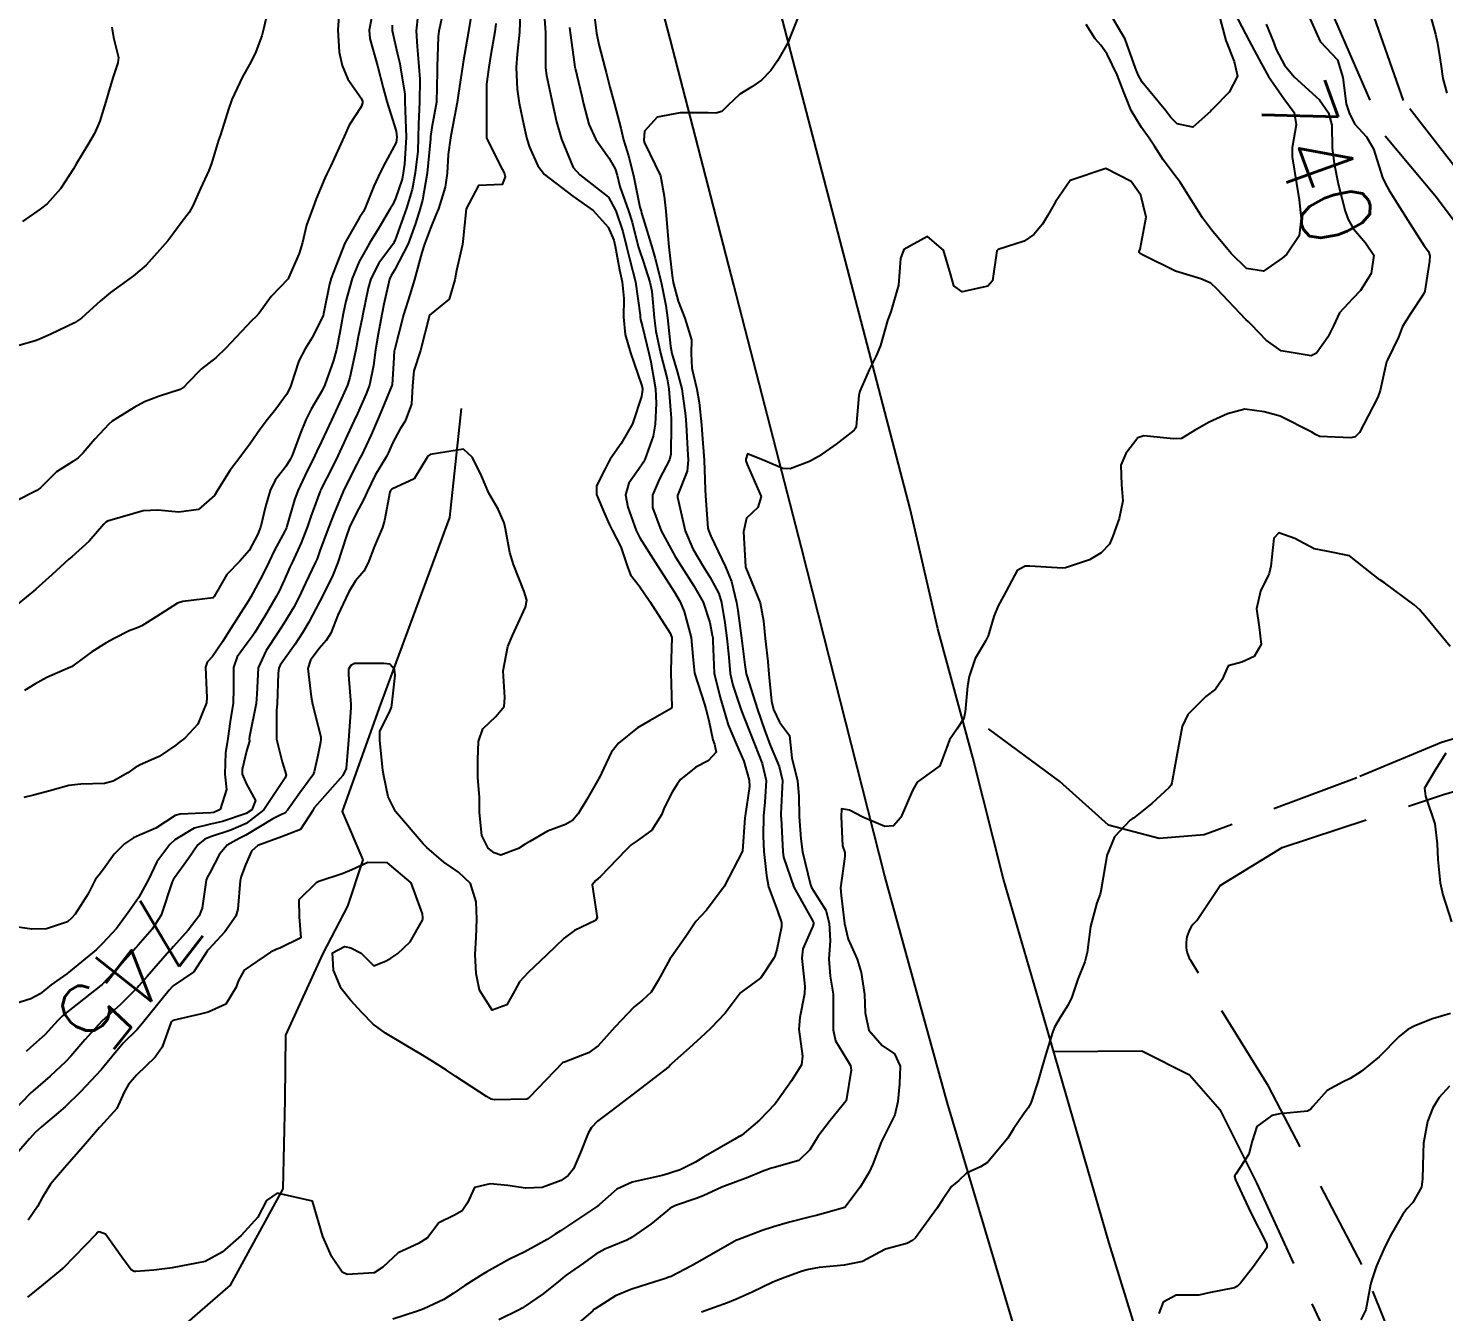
# Model space of a CAD drawing. Header units: metres. Extents: x 298520 to 308411, y 7433745 to 7450750.
# Drawn here: x 298954.6 to 299034.4, y 7449637.7 to 7449710 of the extents above; entities that cross this region are included whole.
import ezdxf
from ezdxf.enums import TextEntityAlignment as Align

# ---------------------------------------------------------------- set-up
doc = ezdxf.new("R2010")
doc.units = ezdxf.units.M
doc.header["$LTSCALE"] = 10
doc.linetypes.add('DASHED', pattern=[0.75, 0.5, -0.25])
for name, color, linetype in [('Cotas', 45, 'Continuous'), ('Curvas de Nivel 1m', 11, 'Continuous'), ('Curvas de Nivel 5m', 15, 'Continuous'), ('Hidrografia', 140, 'Continuous'), ('Vias Primárias', 230, 'Continuous'), ('Vias Secundárias', 230, 'DASHED')]:
    doc.layers.add(name, color=color, linetype=linetype)
doc.styles.add('Style-STANDARD', font='STANDARD.shx')

msp = doc.modelspace()

# ---------------------------------------------------------------- linework, layer by layer
at = {"layer": 'Curvas de Nivel 1m', "flags": 128}
for points, elevation in [([(298978.056, 7449711.212), (298977.752, 7449709.837), (298977.714, 7449709.532), (298977.659, 7449707.837), (298977.654, 7449707.573), (298977.612, 7449705.838), (298977.586, 7449705.622), (298977.351, 7449704.405), (298977.279, 7449703.906), (298977.277, 7449703.841), (298977.274, 7449703.773), (298977.101, 7449701.843), (298976.835, 7449700.312), (298976.703, 7449699.849), (298976.428, 7449698.997), (298976.014, 7449697.859), (298975.258, 7449696.377), (298975.062, 7449696.065), (298974.977, 7449695.873), (298974.657, 7449694.45), (298974.541, 7449693.877), (298974.328, 7449692.763), (298974.182, 7449691.88), (298974.065, 7449691.006), (298973.833, 7449689.883), (298973.658, 7449689.395), (298973.157, 7449688.29), (298972.973, 7449687.893), (298972.829, 7449687.574), (298972.057, 7449685.906), (298971.753, 7449685.281), (298971.104, 7449684.005), (298971.077, 7449683.947), (298971.063, 7449683.92), (298970.529, 7449682.486), (298970.343, 7449681.927), (298969.996, 7449681.008), (298969.498, 7449679.936), (298969.356, 7449679.639), (298969.048, 7449678.946), (298968.73, 7449678.25), (298968.565, 7449677.945), (298967.946, 7449676.88), (298967.386, 7449675.964), (298967.239, 7449675.737), (298967.005, 7449675.421), (298966.393, 7449674.575), (298966.179, 7449673.978), (298966.174, 7449672.775), (298966.156, 7449671.978), (298965.996, 7449670.937), (298965.852, 7449669.981), (298965.73, 7449669.183), (298965.699, 7449667.982), (298965.779, 7449667.106), (298965.429, 7449665.985), (298965.065, 7449665.815), (298964.891, 7449665.791), (298963.171, 7449665.726), (298962.889, 7449665.644), (298961.794, 7449664.938), (298960.878, 7449664.541), (298960.534, 7449664.385), (298960.04, 7449664.048), (298959.448, 7449663.47), (298958.851, 7449662.613), (298958.604, 7449662.305), (298958.407, 7449662.064), (298957.995, 7449661.234), (298957.252, 7449660.084), (298957.053, 7449659.853), (298956.816, 7449659.65), (298955.648, 7449659.264), (298954.81, 7449659.24), (298953.512, 7449659.424)], 748), ([(298974.079, 7449711.238), (298973.819, 7449709.886), (298973.86, 7449709.434), (298974.289, 7449707.881), (298974.608, 7449706.651), (298974.825, 7449705.875), (298975.348, 7449704.196), (298975.383, 7449703.869), (298975.34, 7449703.566), (298974.743, 7449702.462), (298974.45, 7449701.879), (298974.08, 7449701.114), (298973.592, 7449699.887), (298973.497, 7449699.682), (298973.287, 7449699.34), (298972.451, 7449697.902), (298971.942, 7449696.592), (298971.685, 7449695.914), (298971.582, 7449695.581), (298971.258, 7449693.919), (298971.222, 7449693.794), (298970.596, 7449692.54), (298970.219, 7449691.93), (298969.861, 7449691.265), (298969.422, 7449689.938), (298969.363, 7449689.756), (298969.174, 7449689.37), (298968.569, 7449688.538), (298968.091, 7449687.951), (298967.69, 7449687.412), (298967.14, 7449686.619), (298966.641, 7449685.967), (298965.987, 7449685.11), (298965.288, 7449683.987), (298965.1, 7449683.674), (298964.203, 7449682.888), (298963.09, 7449682.735), (298961.909, 7449682.846), (298961.091, 7449682.806), (298960.501, 7449682.634), (298959.085, 7449682.222), (298958.977, 7449682.168), (298958.875, 7449682.062), (298958.044, 7449681.1), (298957.064, 7449680.213), (298956.906, 7449680.082), (298955.939, 7449679.208), (298955.037, 7449678.389), (298954.886, 7449678.26), (298954.697, 7449678.113), (298953.779, 7449677.369)], 751), ([(298979.703, 7449711.554), (298979.413, 7449709.82), (298979.126, 7449708.092), (298979.087, 7449707.823), (298978.865, 7449706.338), (298978.788, 7449705.826), (298978.548, 7449704.635), (298978.4, 7449703.829), (298978.284, 7449702.88), (298978.211, 7449701.831), (298978.097, 7449701.046), (298977.73, 7449699.836), (298977.605, 7449699.521), (298977.282, 7449698.745), (298976.948, 7449697.845), (298976.79, 7449697.369), (298976.372, 7449695.853), (298976.106, 7449694.991), (298975.761, 7449693.862), (298975.265, 7449691.931), (298975.247, 7449691.869), (298975.241, 7449691.831), (298975.192, 7449691.12), (298975.119, 7449689.925), (298975.107, 7449689.871), (298974.529, 7449688.506), (298974.271, 7449687.879), (298973.943, 7449687.084), (298973.369, 7449685.888), (298973.283, 7449685.736), (298973.126, 7449685.438), (298972.601, 7449684.407), (298972.367, 7449683.901), (298971.855, 7449682.673), (298971.552, 7449681.913), (298971.07, 7449680.605), (298970.884, 7449680.103), (298970.804, 7449679.923), (298970.241, 7449678.732), (298969.868, 7449677.932), (298969.581, 7449677.381), (298969.018, 7449676.47), (298968.683, 7449675.945), (298968.017, 7449674.935), (298967.576, 7449673.961), (298967.485, 7449672.479), (298967.455, 7449671.963), (298967.073, 7449670.097), (298967.07, 7449669.968), (298967.075, 7449669.833), (298966.933, 7449669.341), (298966.658, 7449668.232), (298966.667, 7449667.972), (298966.907, 7449667.414), (298967.422, 7449666.486), (298967.202, 7449665.965), (298966.891, 7449665.75), (298965.559, 7449665.311), (298964.885, 7449665.153), (298963.959, 7449664.922), (298962.876, 7449664.271), (298962.595, 7449664.014), (298961.853, 7449663.03), (298961.382, 7449662.032), (298960.833, 7449661.005), (298960.425, 7449660.446), (298960.151, 7449660.047), (298959.584, 7449659.28), (298958.798, 7449658.429), (298958.615, 7449658.244), (298958.432, 7449658.065), (298956.779, 7449656.714), (298956.404, 7449656.466), (298955.9, 7449656.099), (298955.28, 7449655.592), (298954.765, 7449655.316), (298953.858, 7449655.023)], 747), ([(298972.146, 7449711.19), (298972.057, 7449709.91), (298972.141, 7449708.65), (298972.31, 7449707.906), (298972.625, 7449707.141), (298973.375, 7449706.069), (298973.446, 7449705.889), (298973.454, 7449705.806), (298973.368, 7449705.584), (298972.702, 7449704.55), (298972.411, 7449703.904), (298971.662, 7449702.25), (298971.491, 7449701.917), (298971.434, 7449701.805), (298971.317, 7449701.552), (298970.839, 7449700.386), (298970.661, 7449699.926), (298970.301, 7449698.911), (298970.059, 7449697.932), (298969.884, 7449697.317), (298969.283, 7449695.94), (298969.273, 7449695.92), (298969.252, 7449695.892), (298968.307, 7449694.88), (298967.624, 7449693.956), (298967.437, 7449693.742), (298967.219, 7449693.542), (298965.737, 7449691.982), (298965.198, 7449691.45), (298964.374, 7449690.816), (298963.593, 7449690.006), (298963.394, 7449689.794), (298963.178, 7449689.655), (298961.945, 7449689.255), (298961.167, 7449688.952), (298960.577, 7449688.631), (298959.636, 7449688.055), (298959.348, 7449687.861), (298959.149, 7449687.69), (298958.358, 7449686.851), (298957.698, 7449686.074), (298957.417, 7449685.788), (298957.126, 7449685.586), (298956.207, 7449685.003), (298955.302, 7449684.107), (298955.101, 7449683.961), (298953.876, 7449683.342)], 752), ([(298983.63, 7449711.578), (298983.751, 7449709.767), (298983.759, 7449709.416), (298983.767, 7449707.766), (298983.812, 7449707.341), (298984.149, 7449705.762), (298984.383, 7449704.735), (298984.664, 7449703.757), (298985.327, 7449702.156), (298985.699, 7449701.746), (298987.304, 7449700.494), (298987.733, 7449699.723), (298988.12, 7449698.557), (298988.327, 7449697.714), (298988.509, 7449696.955), (298988.835, 7449695.706), (298989.091, 7449693.836), (298989.094, 7449693.702), (298989.108, 7449693.588), (298989.218, 7449693.186), (298989.578, 7449691.696), (298989.688, 7449691.203), (298989.952, 7449689.692), (298989.996, 7449688.86), (298989.933, 7449687.692), (298989.826, 7449687.013), (298989.354, 7449685.698), (298989.277, 7449685.552), (298989.127, 7449685.332), (298988.45, 7449684.373), (298988.275, 7449683.712), (298988.404, 7449683.018), (298988.867, 7449681.703), (298989.077, 7449681.289), (298990.098, 7449679.69), (298991.038, 7449678.227), (298991.346, 7449677.677), (298991.569, 7449677.133), (298991.977, 7449675.67), (298992.056, 7449674.611), (298992.159, 7449673.668), (298992.712, 7449671.916), (298992.8, 7449671.662), (298992.956, 7449670.992), (298993.199, 7449669.91), (298993.285, 7449669.655), (298993.377, 7449669.212), (298992.929, 7449668.722), (298992.225, 7449668.366), (298991.37, 7449667.675), (298991.172, 7449667.416), (298990.906, 7449666.964), (298990.467, 7449666.115), (298990.299, 7449665.686), (298989.761, 7449664.81), (298988.87, 7449664.186), (298988.586, 7449663.985), (298988.31, 7449663.708), (298986.847, 7449662.183), (298986.594, 7449661.984), (298986.387, 7449661.735), (298986.678, 7449659.877), (298986.569, 7449659.733), (298985.394, 7449659.165), (298984.808, 7449658.729), (298984.31, 7449658.247), (298983.814, 7449657.765), (298982.783, 7449656.799), (298982.288, 7449656.275), (298982.025, 7449655.787), (298981.582, 7449654.974), (298980.762, 7449654.667), (298980.044, 7449655.807), (298979.846, 7449656.745), (298979.806, 7449657.81), (298979.857, 7449658.76), (298979.883, 7449659.809), (298979.855, 7449660.787), (298979.529, 7449661.813), (298978.849, 7449662.445), (298978.032, 7449663.009), (298977.064, 7449663.847), (298976.866, 7449664.046), (298975.315, 7449665.866), (298974.901, 7449666.695), (298974.652, 7449667.873), (298974.598, 7449668.193), (298974.431, 7449669.875), (298974.429, 7449670.395), (298974.959, 7449671.436), (298975.08, 7449671.751), (298975.099, 7449671.869), (298975.287, 7449673.56), (298975.245, 7449673.867), (298974.987, 7449674.171), (298974.655, 7449674.207), (298972.988, 7449674.2), (298972.788, 7449674.091), (298972.666, 7449673.895), (298972.655, 7449673.57), (298972.786, 7449671.893), (298972.781, 7449671.712), (298972.656, 7449669.894), (298972.523, 7449668.292), (298972.345, 7449667.899), (298970.896, 7449666.27), (298970.731, 7449666.085), (298970.645, 7449665.922), (298969.957, 7449664.854), (298968.878, 7449664.435), (298967.544, 7449663.96), (298967.192, 7449663.641), (298966.856, 7449662.855), (298966.619, 7449662.2), (298966.561, 7449661.973), (298966.426, 7449660.375), (298966.304, 7449659.975), (298965.696, 7449659.095), (298964.795, 7449658.114), (298964.737, 7449658.047), (298964.697, 7449657.991), (298963.942, 7449656.838), (298962.773, 7449656.041), (298962.738, 7449656.011), (298962.558, 7449655.8), (298961.122, 7449654.034), (298960.963, 7449653.824), (298960.746, 7449653.581), (298959.963, 7449652.819), (298959.319, 7449652.054), (298959.057, 7449651.72), (298958.716, 7449651.32), (298957.558, 7449650.077), (298956.694, 7449649.231), (298956.078, 7449648.707), (298955.356, 7449648.103), (298955.008, 7449647.777), (298954.673, 7449647.429), (298954.062, 7449646.716)], 744), ([(298968.162, 7449711.223), (298967.86, 7449709.956), (298967.781, 7449709.584), (298967.399, 7449708.589), (298967.076, 7449707.965), (298966.68, 7449707.265), (298966.08, 7449705.979), (298965.898, 7449705.449), (298965.438, 7449703.989), (298965.34, 7449703.694), (298964.939, 7449702.382), (298964.795, 7449701.995), (298964.325, 7449700.982), (298963.878, 7449700.004), (298963.672, 7449699.623), (298963.284, 7449699.118), (298962.811, 7449698.481), (298962.471, 7449698.018), (298961.259, 7449696.657), (298960.546, 7449696.047), (298959.787, 7449695.513), (298959.239, 7449695.111), (298958.666, 7449694.631), (298958.071, 7449694.072), (298957.621, 7449693.674), (298957.216, 7449693.413), (298955.879, 7449692.769), (298955.207, 7449692.47), (298954.947, 7449692.371), (298954.086, 7449692.121)], 753), ([(298998.108, 7449710.925), (298997.576, 7449709.608), (298997.409, 7449709.179), (298996.842, 7449708.172), (298996.458, 7449707.619), (298995.934, 7449707.075), (298995.379, 7449706.707), (298994.719, 7449706.29), (298994.027, 7449705.643), (298993.691, 7449705.315), (298993.359, 7449705.222), (298992.935, 7449705.233), (298991.358, 7449705.23), (298990.06, 7449704.989), (298989.348, 7449704.2), (298989.303, 7449703.701), (298989.307, 7449703.665), (298989.341, 7449703.553), (298990.237, 7449701.691), (298990.454, 7449700.54), (298990.535, 7449699.688), (298990.649, 7449698.317), (298990.715, 7449697.686), (298990.896, 7449696.044), (298990.952, 7449695.683), (298991.237, 7449694.62), (298991.613, 7449693.674), (298991.981, 7449692.438), (298991.962, 7449691.669), (298992.011, 7449690.847), (298992.295, 7449689.663), (298992.429, 7449688.924), (298992.55, 7449687.659), (298992.592, 7449687.103), (298992.697, 7449685.657), (298992.766, 7449684.005), (298992.768, 7449683.663), (298992.917, 7449681.83), (298992.961, 7449681.661), (298993.079, 7449681.382), (298993.907, 7449679.647), (298994.236, 7449678.833), (298994.53, 7449677.638), (298994.592, 7449677.2), (298994.796, 7449675.633), (298994.99, 7449674.126), (298995.066, 7449673.629), (298995.097, 7449673.514), (298995.705, 7449671.623), (298996.105, 7449670.465), (298996.427, 7449669.615), (298996.925, 7449668.409), (298997.107, 7449667.607), (298997.03, 7449665.743), (298997.029, 7449665.608), (298997.034, 7449665.466), (298997.127, 7449663.607), (298997.175, 7449663.292), (298997.758, 7449661.601), (298998.824, 7449659.684), (298998.857, 7449659.624), (298998.866, 7449659.589), (298998.866, 7449659.545), (298998.82, 7449659.411), (298998.27, 7449658.126), (298998.203, 7449657.596), (298998.365, 7449656.007), (298998.362, 7449655.594), (298998.092, 7449654.258), (298998.031, 7449653.597), (298998.244, 7449652.079), (298998.193, 7449651.595), (298997.628, 7449650.686), (298996.849, 7449649.609), (298996.789, 7449649.522), (298996.7, 7449649.405), (298995.825, 7449648.48), (298994.816, 7449647.629), (298994.724, 7449647.578), (298994.672, 7449647.551), (298994.437, 7449647.4), (298992.66, 7449646.387), (298992.21, 7449646.111), (298991.35, 7449645.673), (298990.827, 7449645.502), (298990.651, 7449645.454), (298990.333, 7449645.368), (298988.646, 7449644.991), (298987.772, 7449644.588), (298986.798, 7449643.728), (298986.712, 7449643.649), (298986.631, 7449643.594), (298985.515, 7449642.846), (298984.61, 7449642.247), (298984.307, 7449642.055), (298983.857, 7449641.761), (298982.596, 7449641.064), (298981.73, 7449640.65), (298980.585, 7449640.005), (298980.457, 7449639.928), (298980.229, 7449639.804), (298979.22, 7449639.167), (298978.566, 7449638.702), (298978.022, 7449638.367), (298976.902, 7449637.845), (298976.552, 7449637.715), (298975.159, 7449637.259)], 741), ([(299026.512, 7449711.259), (299027.413, 7449709.25), (299028.385, 7449708.218), (299028.683, 7449707.231), (299028.871, 7449705.735), (299029.05, 7449705.233), (299029.357, 7449704.62), (299030.018, 7449703.889), (299030.414, 7449703.214), (299030.923, 7449701.602), (299031.11, 7449701.203), (299031.181, 7449701.071), (299031.309, 7449700.855), (299032.355, 7449699.189), (299033.279, 7449697.744), (299033.514, 7449697.415), (299033.592, 7449697.175), (299033.568, 7449696.876), (299033.306, 7449695.179), (299033.241, 7449695.023), (299032.503, 7449693.914), (299032.054, 7449693.192), (299031.821, 7449692.59), (299031.204, 7449691.323), (299031.156, 7449691.201), (299030.802, 7449689.582), (299030.656, 7449689.208), (299030.111, 7449688.165), (299029.636, 7449687.223), (299029.386, 7449686.989), (299029.148, 7449686.921), (299027.396, 7449687.001), (299027.151, 7449687.115), (299026.952, 7449687.252), (299025.162, 7449688.149), (299024.261, 7449688.38), (299023.165, 7449688.532), (299022.195, 7449688.277), (299021.158, 7449687.808), (299020.326, 7449687.332), (299019.598, 7449686.892), (299019.146, 7449686.863), (299017.476, 7449687.039), (299017.146, 7449686.917), (299016.465, 7449686.044), (299016.18, 7449685.379), (299016.215, 7449684.276), (299016.293, 7449683.378), (299016.091, 7449682.382), (299015.738, 7449681.383), (299015.534, 7449680.927), (299015.069, 7449680.445), (299014.412, 7449680.05), (299013.055, 7449679.59), (299012.902, 7449679.574), (299011.057, 7449679.684), (299010.797, 7449679.702), (299010.347, 7449679.447), (299009.571, 7449677.994), (299009.276, 7449677.466), (299009.027, 7449676.856), (299008.713, 7449675.776), (299008.561, 7449675.475), (299007.98, 7449674.498), (299007.633, 7449673.484), (299007.54, 7449672.922), (299007.416, 7449671.485), (299007.329, 7449671.114), (299006.948, 7449670.502), (299006.529, 7449669.904), (299006.383, 7449669.496), (299005.977, 7449668.445), (299004.915, 7449667.681), (299004.713, 7449667.513), (299004.443, 7449667.052), (299003.792, 7449665.527), (299003.364, 7449665.055), (299002.885, 7449665.015), (299001.64, 7449665.553), (299000.897, 7449665.948), (299000.442, 7449666.02), (299000.426, 7449665.565), (299000.494, 7449663.939), (299000.631, 7449663.563), (299000.637, 7449663.339), (299000.39, 7449661.567), (299000.414, 7449661.141), (299000.61, 7449659.563), (299000.81, 7449658.671), (299001.331, 7449657.555), (299001.54, 7449656.797), (299001.73, 7449655.55), (299001.779, 7449654.528), (299001.979, 7449653.548), (299002.734, 7449652.682), (299003.419, 7449652.219), (299003.748, 7449651.525), (299003.716, 7449650.528), (299003.62, 7449649.526), (299003.45, 7449648.77), (299002.824, 7449647.538), (299002.67, 7449647.24), (299002.2, 7449646.002), (299002.002, 7449645.547), (299001.49, 7449644.706), (299000.633, 7449643.56), (298999.082, 7449643.128), (298998.624, 7449643.007), (298997.501, 7449642.72), (298996.616, 7449642.469), (298995.975, 7449642.254), (298994.605, 7449641.74), (298994.529, 7449641.706), (298994.394, 7449641.633), (298992.592, 7449640.603), (298991.993, 7449640.262), (298990.84, 7449639.677), (298990.659, 7449639.602), (298990.581, 7449639.572), (298989.152, 7449639.124), (298988.571, 7449638.944), (298987.709, 7449638.575), (298986.555, 7449637.854), (298986.486, 7449637.799), (298986.42, 7449637.731), (298985.416, 7449636.87)], 739), ([(299022.362, 7449711.311), (299023.413, 7449709.3), (299024.108, 7449707.997), (299024.5, 7449707.283), (299025.375, 7449706.043), (299025.948, 7449705.264), (299026.061, 7449704.558), (299025.837, 7449703.265), (299025.836, 7449702.764), (299026.076, 7449701.262), (299026.24, 7449700.329), (299026.352, 7449699.259), (299026.233, 7449698.311), (299025.533, 7449697.267), (299025.39, 7449697.149), (299025.27, 7449697.043), (299024.228, 7449696.316), (299023.26, 7449696.463), (299022.4, 7449697.309), (299021.286, 7449698.653), (299020.776, 7449699.325), (299019.857, 7449700.792), (299019.518, 7449701.338), (299019.325, 7449701.592), (299018.566, 7449702.582), (299018.07, 7449703.359), (299017.787, 7449703.803), (299017.353, 7449704.409), (299016.758, 7449705.376), (299016.35, 7449706.409), (299015.966, 7449707.384), (299015.404, 7449708.534), (299015.059, 7449709.045), (299014.737, 7449709.4), (299014.231, 7449710.217)], 741), ([(299021.606, 7449711.144), (299022.101, 7449709.313), (299022.576, 7449708.133), (299022.748, 7449707.306), (299022.286, 7449706.405), (299021.365, 7449705.458), (299021.293, 7449705.391), (299021.244, 7449705.321), (299020.247, 7449704.438), (299019.356, 7449704.619), (299018.996, 7449704.982), (299018.72, 7449705.35), (299017.387, 7449706.971), (299017.154, 7449707.372), (299017.012, 7449707.759), (299016.42, 7449709.38), (299015.43, 7449711.083)], 742), ([(299033.505, 7449711.179), (299033.917, 7449709.672), (299034.026, 7449709.171), (299034.207, 7449707.974), (299034.322, 7449707.166), (299034.555, 7449706.337)], 738), ([(298976.563, 7449710.716), (298976.474, 7449709.854), (298976.529, 7449708.978), (298976.625, 7449707.852), (298976.671, 7449707.136), (298976.663, 7449705.851), (298976.606, 7449704.6), (298976.594, 7449703.851), (298976.557, 7449703.074), (298976.419, 7449701.854), (298976.246, 7449700.919), (298975.924, 7449699.861), (298975.275, 7449698.032), (298975.222, 7449697.922), (298975.189, 7449697.871), (298974.377, 7449696.764), (298973.923, 7449695.883), (298973.768, 7449695.362), (298973.471, 7449693.888), (298973.43, 7449693.679), (298973.21, 7449692.607), (298973.069, 7449691.892), (298972.743, 7449690.333), (298972.603, 7449689.899), (298972.153, 7449688.895), (298971.702, 7449687.912), (298971.141, 7449686.719), (298970.882, 7449686.176), (298970.766, 7449685.924), (298970.226, 7449684.819), (298969.8, 7449683.933), (298969.609, 7449683.424), (298969.186, 7449681.939), (298969.159, 7449681.862), (298969.081, 7449681.707), (298968.466, 7449680.549), (298968.182, 7449679.949), (298967.818, 7449679.185), (298967.157, 7449677.959), (298967.031, 7449677.742), (298965.896, 7449675.981), (298965.554, 7449675.435), (298964.992, 7449674.611), (298964.7, 7449674.281), (298964.602, 7449673.994), (298964.677, 7449672.282), (298964.656, 7449671.993), (298964.168, 7449670.781), (298963.428, 7449670.005), (298963.153, 7449669.794), (298962.937, 7449669.605), (298961.985, 7449668.966), (298960.92, 7449668.5), (298960.626, 7449668.334), (298960.216, 7449668.047), (298959.39, 7449667.573), (298958.907, 7449667.439), (298957.571, 7449667.408), (298956.905, 7449667.329), (298955.837, 7449667.031), (298954.9, 7449666.784), (298954.365, 7449666.649)], 749), ([(298980.955, 7449710.269), (298980.906, 7449709.805), (298980.686, 7449708.521), (298980.561, 7449707.808), (298980.433, 7449706.859), (298980.439, 7449705.809), (298980.432, 7449704.734), (298980.432, 7449703.809), (298981.326, 7449702.063), (298981.413, 7449701.888), (298981.449, 7449701.798), (298981.496, 7449701.622), (298981.314, 7449701.194), (298979.98, 7449701.146), (298979.293, 7449699.82), (298979.104, 7449697.992), (298979.077, 7449697.822), (298978.737, 7449696.346), (298978.66, 7449695.826), (298978.33, 7449694.736), (298977.223, 7449693.84), (298976.717, 7449691.847), (298976.349, 7449690.695), (298976.26, 7449689.859), (298976.208, 7449688.814), (298975.843, 7449687.863), (298975.579, 7449687.435), (298975.14, 7449686.623), (298974.913, 7449686.094), (298974.805, 7449685.873), (298974.168, 7449684.828), (298973.709, 7449683.884), (298973.526, 7449683.459), (298973.091, 7449682.663), (298972.72, 7449681.895), (298972.522, 7449681.343), (298972.057, 7449679.905), (298971.773, 7449679.188), (298971.152, 7449677.918), (298971.031, 7449677.685), (298970.416, 7449676.529), (298970.063, 7449675.929), (298969.647, 7449675.29), (298968.989, 7449674.376), (298968.809, 7449674.119), (298968.731, 7449673.944), (298968.699, 7449673.663), (298968.63, 7449671.945), (298968.598, 7449671.584), (298968.6, 7449669.945), (298968.924, 7449668.671), (298969.137, 7449667.938), (298969.082, 7449667.768), (298968.908, 7449667.48), (298967.895, 7449665.955), (298966.885, 7449665.19), (298966.036, 7449664.824), (298964.877, 7449664.434), (298964.556, 7449664.314), (298964.165, 7449663.997), (298963.651, 7449663.212), (298962.845, 7449662.123), (298962.796, 7449662.058), (298962.774, 7449662.011), (298962.73, 7449661.9), (298962.105, 7449660.021), (298961.594, 7449659.245), (298960.797, 7449658.328), (298960.663, 7449658.173), (298960.551, 7449658.042), (298959.719, 7449657.115), (298958.774, 7449656.129), (298958.693, 7449656.061), (298956.757, 7449654.525), (298956.517, 7449654.33), (298956.283, 7449654.095), (298955.553, 7449653.29), (298954.73, 7449652.565), (298954.491, 7449652.348)], 746), ([(298986.514, 7449710.646), (298986.635, 7449709.732), (298986.758, 7449709.081), (298987.117, 7449707.724), (298987.173, 7449707.507), (298987.377, 7449706.675), (298987.647, 7449705.717), (298988, 7449704.371), (298988.16, 7449703.718), (298988.438, 7449702.817), (298988.718, 7449701.709), (298989.075, 7449699.924), (298989.144, 7449699.702), (298989.178, 7449699.588), (298989.288, 7449699.225), (298989.76, 7449697.695), (298989.932, 7449697.028), (298990.273, 7449695.69), (298990.541, 7449694.379), (298990.626, 7449693.686), (298990.803, 7449692.088), (298990.886, 7449691.683), (298991.188, 7449690.662), (298991.446, 7449689.676), (298991.654, 7449688.169), (298991.69, 7449687.672), (298991.755, 7449686.286), (298991.793, 7449685.67), (298991.745, 7449685.053), (298991.207, 7449683.679), (298991.194, 7449683.587), (298991.631, 7449681.675), (298992.07, 7449680.668), (298992.664, 7449679.664), (298993.047, 7449679.063), (298993.537, 7449678.151), (298993.686, 7449677.65), (298993.873, 7449676.499), (298993.988, 7449675.645), (298994.083, 7449674.557), (298994.158, 7449673.642), (298994.316, 7449672.98), (298994.768, 7449671.633), (298994.821, 7449671.492), (298994.958, 7449671.15), (298995.566, 7449669.624), (298995.974, 7449668.573), (298996.187, 7449667.617), (298996.128, 7449666.391), (298996.053, 7449665.618), (298996.02, 7449664.474), (298996.057, 7449663.618), (298996.21, 7449662.255), (298996.327, 7449661.615), (298996.829, 7449660.266), (298997.062, 7449659.608), (298997.062, 7449659.365), (298996.8, 7449658.095), (298996.686, 7449657.72), (298996.635, 7449657.612), (298995.902, 7449656.498), (298994.773, 7449655.673), (298994.723, 7449655.631), (298993.893, 7449654.506), (298993.085, 7449653.655), (298992.74, 7449653.339), (298991.863, 7449652.538), (298990.887, 7449651.678), (298990.808, 7449651.593), (298990.721, 7449651.504), (298989.851, 7449650.83), (298988.705, 7449649.938), (298988.4, 7449649.713), (298987.434, 7449648.981), (298986.683, 7449648.425), (298986.349, 7449648.062), (298986.17, 7449647.735), (298985.737, 7449646.664), (298985.343, 7449645.743), (298985.043, 7449645.352), (298984.646, 7449645.073), (298983.564, 7449644.689), (298982.642, 7449644.653), (298981.631, 7449644.803), (298980.644, 7449644.893), (298979.768, 7449644.682), (298979.366, 7449643.813), (298979.067, 7449643.375), (298978.623, 7449643.132), (298977.749, 7449642.7), (298977.103, 7449641.842), (298976.6, 7449641.524), (298975.457, 7449640.998), (298974.586, 7449640.186), (298974.097, 7449639.877), (298972.582, 7449639.773), (298972.296, 7449639.903), (298971.715, 7449640.785), (298971.212, 7449641.914), (298970.633, 7449643.92), (298968.637, 7449644.369), (298968.043, 7449643.949), (298967.557, 7449643.018), (298966.603, 7449641.97), (298965.532, 7449641.042), (298964.588, 7449640.518), (298962.724, 7449640.158), (298962.584, 7449640.142), (298961.693, 7449640.029), (298960.673, 7449639.948), (298960.582, 7449639.958), (298960.41, 7449640.042), (298959.878, 7449640.759), (298958.973, 7449642.056), (298958.605, 7449642.177), (298958.521, 7449642.145), (298958.448, 7449642.062), (298956.583, 7449640.134), (298956.558, 7449640.115), (298956.532, 7449640.091), (298955.456, 7449639.219), (298954.567, 7449638.498)], 742), ([(298959.322, 7449710.061), (298959.407, 7449709.476), (298959.704, 7449708.363), (298959.668, 7449708.056), (298959.384, 7449707.213), (298959.108, 7449706.331), (298959.036, 7449706.063), (298958.651, 7449704.769), (298958.343, 7449704.07), (298957.974, 7449703.436), (298957.326, 7449702.374), (298957.154, 7449702.083), (298956.438, 7449700.961), (298955.67, 7449700.104), (298955.29, 7449699.8), (298954.291, 7449699.116)], 754), ([(298985.121, 7449710.05), (298985.157, 7449709.753), (298985.395, 7449707.958), (298985.419, 7449707.775), (298985.428, 7449707.749), (298985.801, 7449706.175), (298985.906, 7449705.742), (298986.207, 7449704.593), (298986.606, 7449703.737), (298987.333, 7449702.709), (298987.683, 7449702.081), (298987.79, 7449701.723), (298987.956, 7449701.078), (298988.437, 7449699.713), (298988.644, 7449699.067), (298988.989, 7449697.704), (298989.05, 7449697.482), (298989.265, 7449696.87), (298989.648, 7449695.696), (298989.746, 7449695.195), (298989.877, 7449693.693), (298989.975, 7449692.933), (298990.243, 7449691.69), (298990.615, 7449690.252), (298990.718, 7449689.685), (298990.834, 7449688.005), (298990.842, 7449687.683), (298990.82, 7449685.999), (298990.751, 7449685.684), (298990.193, 7449684.613), (298989.798, 7449683.693), (298989.796, 7449682.993), (298990.27, 7449681.688), (298991.061, 7449680.24), (298991.417, 7449679.676), (298992.121, 7449678.59), (298992.638, 7449677.664), (298993.021, 7449676.512), (298993.161, 7449675.805), (298993.181, 7449675.657), (298993.192, 7449675.476), (298993.27, 7449673.656), (298993.603, 7449672.284), (298993.791, 7449671.648), (298994.06, 7449670.749), (298994.532, 7449669.636), (298994.929, 7449668.698), (298995.235, 7449667.627), (298995.249, 7449667.287), (298995.011, 7449665.629), (298995.001, 7449665.519), (298994.863, 7449663.63), (298993.822, 7449661.645), (298992.829, 7449660.304), (298992.512, 7449659.978), (298992.236, 7449659.666), (298991.664, 7449658.818), (298990.852, 7449657.679), (298990.829, 7449657.643), (298990.792, 7449657.577), (298990.116, 7449656.35), (298989.712, 7449655.691), (298989.225, 7449655.236), (298988.76, 7449654.861), (298987.671, 7449653.716), (298986.737, 7449652.672), (298986.189, 7449652.277), (298984.836, 7449651.749), (298984.753, 7449651.719), (298984.722, 7449651.701), (298982.863, 7449649.778), (298982.786, 7449649.695), (298982.701, 7449649.655), (298980.88, 7449649.619), (298980.701, 7449649.658), (298980.437, 7449649.803), (298978.714, 7449650.932), (298978.176, 7449651.287), (298977.314, 7449651.841), (298976.728, 7449652.199), (298975.908, 7449652.685), (298974.746, 7449653.385), (298974.058, 7449653.88), (298973.409, 7449654.54), (298972.766, 7449655.243), (298972.24, 7449655.905), (298971.813, 7449656.935), (298971.755, 7449657.906), (298972.439, 7449658.255), (298972.797, 7449658.179), (298973.372, 7449657.884), (298974.085, 7449657.179), (298974.789, 7449657.452), (298975.049, 7449657.609), (298975.431, 7449657.864), (298976.13, 7449658.53), (298976.821, 7449659.754), (298976.847, 7449659.825), (298976.854, 7449659.85), (298976.852, 7449659.878), (298976.826, 7449660.112), (298976.198, 7449661.856), (298974.854, 7449662.975), (298973.739, 7449663.002), (298972.853, 7449662.583), (298972.365, 7449662.383), (298970.988, 7449661.918), (298970.842, 7449661.857), (298969.862, 7449660.9), (298969.872, 7449659.93), (298969.975, 7449658.759), (298968.796, 7449658.166), (298968.627, 7449658.111), (298968.265, 7449657.948), (298966.783, 7449656.935), (298966.445, 7449656.305), (298966.328, 7449655.974), (298965.738, 7449655.006), (298964.759, 7449654.555), (298964.297, 7449654.455), (298962.754, 7449654.101), (298962.67, 7449654.011), (298962.165, 7449652.584), (298961.764, 7449652.024), (298960.713, 7449651.006), (298960.267, 7449650.485), (298960.021, 7449650.047), (298959.606, 7449649.134), (298958.684, 7449648.123), (298958.619, 7449648.061), (298957.732, 7449647.008), (298956.923, 7449646.086), (298956.65, 7449645.795), (298955.866, 7449644.873), (298955.397, 7449644.102), (298955.126, 7449643.605), (298954.614, 7449642.839)], 743), ([(299034.732, 7449675.163), (299033.333, 7449676.872), (299033.077, 7449677.18), (299033.033, 7449677.227), (299032.711, 7449677.508), (299031.048, 7449678.753), (299030.768, 7449678.922), (299030.427, 7449679.209), (299029.069, 7449680.277), (299027.776, 7449680.539), (299027.074, 7449680.67), (299025.994, 7449681.261), (299025.086, 7449681.579), (299024.813, 7449681.274), (299024.637, 7449679.698), (299024.536, 7449679.278), (299024.043, 7449678.285), (299023.826, 7449677.288), (299023.984, 7449676.247), (299024.09, 7449675.284), (299023.686, 7449674.607), (299022.998, 7449674.287), (299022.23, 7449674.072), (299021.894, 7449673.311), (299021.524, 7449672.768), (299020.973, 7449672.357), (299019.956, 7449671.335), (299019.64, 7449670.652), (299019.397, 7449669.343), (299019.056, 7449667.49), (299019.009, 7449667.349), (299018.912, 7449667.218), (299017.937, 7449666.325), (299016.894, 7449665.498), (299016.818, 7449665.447), (299016.711, 7449665.372), (299015.827, 7449664.433), (299015.398, 7449663.385), (299015.315, 7449662.928), (299015.06, 7449661.388), (299015.014, 7449661.215), (299014.836, 7449660.714), (299014.476, 7449659.395), (299014.277, 7449657.929), (299014.155, 7449657.406), (299013.766, 7449656.427), (299013.418, 7449655.414), (299013.213, 7449654.969), (299012.755, 7449654.255), (299012.451, 7449653.719), (299012.337, 7449653.424), (299011.954, 7449652.204), (299011.722, 7449651.43), (299011.51, 7449650.637), (299011.108, 7449649.436), (299010.966, 7449649.171), (299010.694, 7449648.816), (299010.134, 7449647.995), (299009.82, 7449647.453), (299008.659, 7449646.085), (299008.274, 7449645.856), (299007.477, 7449645.482), (299007.057, 7449645.076), (299006.642, 7449644.732), (299006.133, 7449643.993), (299005.807, 7449643.502), (299004.606, 7449641.839), (299004.44, 7449641.687), (299004.129, 7449641.525), (299002.926, 7449641.21), (299002.598, 7449641.043), (299001.625, 7449640.518), (299000.59, 7449640.307), (298999.187, 7449640.179), (298998.588, 7449640.068), (298998.218, 7449639.962), (298997.254, 7449639.603), (298996.766, 7449639.422), (298996.579, 7449639.345), (298995.399, 7449638.793), (298994.565, 7449638.416), (298994.009, 7449638.191), (298992.553, 7449637.66)], 738), ([(299034.489, 7449669.164), (299033.9, 7449668.193), (299033.285, 7449667.176), (299033.346, 7449666.738), (299033.879, 7449665.17), (299034.007, 7449664.038), (299034.041, 7449663.168), (299034.175, 7449661.841), (299034.33, 7449661.165), (299034.82, 7449659.646)], 737), ([(299034.763, 7449654.482), (299033.743, 7449654.185), (299032.752, 7449653.788), (299032.355, 7449653.578), (299031.863, 7449653.189), (299030.731, 7449652.052), (299029.728, 7449651.22), (299029.114, 7449650.831), (299028.717, 7449650.645), (299027.8, 7449650.151), (299027.003, 7449649.247), (299026.877, 7449649.071), (299026.699, 7449648.977), (299025.144, 7449648.826), (299024.695, 7449648.735), (299023.855, 7449648.119), (299023.591, 7449647.291), (299023.4, 7449646.558), (299022.654, 7449645.433), (299022.597, 7449645.358), (299022.587, 7449645.301), (299022.65, 7449645.107), (299023.48, 7449643.291), (299024.402, 7449641.485), (299024.409, 7449641.282), (299023.655, 7449640.227), (299022.932, 7449639.297), (299022.76, 7449639.118), (299022.579, 7449639.035), (299021.138, 7449638.751), (299020.572, 7449638.611), (299019.302, 7449638.613), (299018.566, 7449638.229), (299018.329, 7449637.58)], 737), ([(299034.712, 7449650.401), (299034.118, 7449649.75), (299033.755, 7449649.169), (299033.456, 7449648.408), (299033.242, 7449647.174), (299033.223, 7449646.619), (299033.188, 7449645.175), (299033.121, 7449644.7), (299032.633, 7449643.843), (299032.316, 7449643.496), (299032.066, 7449643.188), (299031.35, 7449641.938), (299031.011, 7449641.204), (299030.593, 7449640.264), (299030.317, 7449639.481), (299030.259, 7449639.213), (299029.984, 7449637.794), (299029.715, 7449637.218)], 736)]:
    msp.add_lwpolyline(points, dxfattribs=dict(at, elevation=elevation))
at = {"layer": 'Curvas de Nivel 5m', "flags": 128}
for points, elevation in [([(298982.334, 7449710.882), (298982.292, 7449709.787), (298982.157, 7449708.545), (298982.108, 7449707.789), (298982.157, 7449706.565), (298982.268, 7449705.787), (298982.513, 7449704.625), (298982.705, 7449703.78), (298982.865, 7449703.304), (298983.328, 7449702.244), (298983.712, 7449701.766), (298985.305, 7449700.549), (298986.437, 7449699.739), (298987.284, 7449698.803), (298987.607, 7449698.056), (298987.683, 7449697.724), (298987.93, 7449696.39), (298988.073, 7449695.718), (298988.177, 7449694.778), (298988.165, 7449693.716), (298988.251, 7449692.752), (298988.558, 7449691.71), (298989.176, 7449689.911), (298989.224, 7449689.699), (298989.224, 7449689.648), (298989.168, 7449689.256), (298988.663, 7449687.707), (298988.029, 7449686.604), (298987.405, 7449685.726), (298987.308, 7449685.549), (298987.125, 7449685.185), (298986.626, 7449684.219), (298986.625, 7449683.735), (298987.092, 7449682.66), (298987.375, 7449682.015), (298987.512, 7449681.724), (298988.008, 7449680.777), (298988.367, 7449679.71), (298988.552, 7449679.211), (298989.042, 7449678.576), (298989.643, 7449677.694), (298990.785, 7449675.913), (298990.871, 7449675.681), (298990.826, 7449673.84), (298990.827, 7449673.682), (298990.882, 7449671.763), (298990.851, 7449671.681), (298989.654, 7449670.995), (298988.952, 7449670.577), (298987.865, 7449669.716), (298987.469, 7449669.188), (298986.917, 7449668.024), (298986.821, 7449667.824), (298986.773, 7449667.731), (298986.086, 7449666.553), (298985.594, 7449665.743), (298985.278, 7449665.355), (298984.884, 7449665.13), (298983.879, 7449664.764), (298982.869, 7449664.176), (298982.623, 7449664.026), (298982.232, 7449663.786), (298981.239, 7449663.416), (298980.86, 7449663.545), (298980.527, 7449663.803), (298980.169, 7449664.511), (298980.047, 7449665.808), (298980.046, 7449666.664), (298979.955, 7449667.81), (298979.941, 7449668.797), (298979.984, 7449669.81), (298980.225, 7449670.533), (298980.957, 7449671.218), (298981.437, 7449671.793), (298981.471, 7449672.296), (298981.383, 7449673.794), (298981.631, 7449675.163), (298981.895, 7449675.787), (298982.637, 7449677.384), (298982.708, 7449677.775), (298982.549, 7449678.269), (298981.956, 7449679.787), (298981.751, 7449680.471), (298981.51, 7449681.794), (298981.433, 7449682.142), (298981.094, 7449682.899), (298980.575, 7449683.805), (298980.146, 7449684.782), (298979.65, 7449685.815), (298979.138, 7449686.284), (298977.268, 7449685.982), (298977.133, 7449685.893), (298977.116, 7449685.867), (298977.108, 7449685.85), (298976.36, 7449684.612), (298975.105, 7449684.038), (298975.018, 7449683.957), (298974.985, 7449683.871), (298974.692, 7449682.269), (298974.573, 7449681.875), (298974.126, 7449680.826), (298973.758, 7449679.883), (298973.522, 7449679.42), (298973.048, 7449678.872), (298972.681, 7449678.252), (298972.512, 7449677.898), (298972.056, 7449676.937), (298971.667, 7449675.91), (298971.408, 7449675.512), (298971, 7449675.053), (298970.523, 7449674.392), (298970.375, 7449673.926), (298970.554, 7449672.338), (298970.639, 7449671.923), (298970.95, 7449670.661), (298971.095, 7449670.068), (298971.097, 7449669.918), (298971.083, 7449669.775), (298970.93, 7449669.031), (298970.73, 7449668.108), (298970.643, 7449667.923), (298969.921, 7449666.912), (298969.213, 7449665.937), (298969.062, 7449665.768), (298968.89, 7449665.693), (298968.403, 7449665.463), (298966.879, 7449664.539), (298966.498, 7449664.352), (298965.818, 7449663.981), (298965.39, 7449663.459), (298964.849, 7449662.422), (298964.691, 7449662.146), (298964.633, 7449661.992), (298964.406, 7449660.415), (298964.248, 7449659.996), (298963.628, 7449659.184), (298962.797, 7449658.266), (298962.675, 7449658.132), (298962.571, 7449658.013), (298961.312, 7449656.565), (298960.849, 7449656.039), (298960.772, 7449655.949), (298959.819, 7449654.993), (298958.753, 7449654.06), (298957.805, 7449653.006), (298957.017, 7449652.086), (298956.72, 7449651.769), (298955.845, 7449650.965), (298954.875, 7449650.108), (298954.78, 7449650.031), (298954.701, 7449649.958), (298953.793, 7449649.018)], 745), ([(298975.121, 7449710.17), (298975.111, 7449709.873), (298975.4, 7449708.619), (298975.551, 7449708.024), (298975.579, 7449707.867), (298975.829, 7449706.315), (298975.842, 7449705.863), (298975.853, 7449705.376), (298975.913, 7449703.861), (298975.809, 7449702.344), (298975.743, 7449701.864), (298975.674, 7449701.508), (298975.301, 7449700.407), (298975.132, 7449700.035), (298975.034, 7449699.873), (298974.38, 7449698.781), (298973.84, 7449697.884), (298973.631, 7449697.525), (298973.263, 7449696.855), (298972.858, 7449695.896), (298972.511, 7449694.624), (298972.367, 7449693.903), (298972.165, 7449692.858), (298971.979, 7449691.908), (298971.82, 7449691.284), (298971.329, 7449689.918), (298971.17, 7449689.599), (298970.547, 7449688.542), (298970.25, 7449687.929), (298969.926, 7449687.151), (298969.475, 7449685.937), (298969.372, 7449685.695), (298969.123, 7449685.306), (298968.522, 7449684.536), (298968.24, 7449683.949), (298967.988, 7449683.057), (298967.714, 7449681.954), (298967.547, 7449681.487), (298967.069, 7449680.584), (298966.538, 7449679.968), (298965.81, 7449679.22), (298965.096, 7449677.989), (298965.032, 7449677.915), (298963.33, 7449677.707), (298963.029, 7449677.608), (298961.827, 7449676.833), (298961.016, 7449676.336), (298960.812, 7449676.245), (298960.295, 7449676.047), (298959.446, 7449675.616), (298959.003, 7449675.374), (298958.204, 7449674.858), (298957.115, 7449674.079), (298957.043, 7449674.029), (298956.992, 7449674.001), (298955.666, 7449673.416), (298954.977, 7449673.036), (298954.399, 7449672.688)], 750), ([(299024.367, 7449710.23), (299024.761, 7449709.28), (299024.934, 7449708.802), (299025.399, 7449707.926), (299025.95, 7449707.264), (299027.374, 7449705.972), (299027.879, 7449705.245), (299028.066, 7449704.533), (299028.094, 7449703.242), (299028.195, 7449702.377), (299028.434, 7449701.239), (299028.827, 7449699.705), (299028.991, 7449699.233), (299029.288, 7449698.694), (299029.973, 7449697.913), (299030.444, 7449697.212), (299030.289, 7449696.183), (299029.693, 7449695.223), (299029.238, 7449694.747), (299028.508, 7449693.959), (299028.166, 7449693.241), (299027.855, 7449692.605), (299027.207, 7449691.7), (299026.914, 7449691.544), (299025.209, 7449691.829), (299024.366, 7449692.434), (299023.553, 7449693.295), (299023.385, 7449693.458), (299023.226, 7449693.599), (299021.593, 7449695.317), (299021.248, 7449695.639), (299020.693, 7449695.884), (299019.258, 7449696.317), (299017.401, 7449697.238), (299017.272, 7449697.31), (299017.216, 7449697.371), (299017.218, 7449697.426), (299017.275, 7449697.562), (299017.61, 7449699.365), (299017.311, 7449700.602), (299016.759, 7449701.376), (299015.33, 7449702.094), (299013.323, 7449701.42), (299012.502, 7449700.231), (299012.054, 7449699.432), (299011.759, 7449698.964), (299011.282, 7449698.381), (299010.726, 7449697.998), (299009.274, 7449697.533), (299009.198, 7449697.461), (299008.946, 7449695.766), (299008.689, 7449695.468), (299007.239, 7449695.142), (299006.77, 7449695.495), (299006.591, 7449696.158), (299006.194, 7449697.501), (299005.28, 7449698.261), (299003.96, 7449697.53), (299003.773, 7449697.025), (299003.651, 7449695.534), (299003.228, 7449694.033), (299003.081, 7449693.685), (299003.032, 7449693.542), (299002.635, 7449692.119), (299002.39, 7449691.548), (299001.991, 7449690.752), (299001.472, 7449689.557), (299001.415, 7449689.313), (299001.26, 7449687.559), (299001.238, 7449687.473), (299001.151, 7449687.353), (299000.143, 7449686.57), (298999.136, 7449685.873), (298998.632, 7449685.588), (298997.552, 7449685.178), (298997.127, 7449685.2), (298996.125, 7449685.62), (298995.137, 7449686.015), (298995.043, 7449685.721), (298995.053, 7449685.631), (298995.13, 7449685.413), (298995.905, 7449683.622), (298995.729, 7449682.991), (298995.091, 7449682.403), (298994.918, 7449681.632), (298995.036, 7449679.647), (298995.04, 7449679.63), (298995.053, 7449679.591), (298995.849, 7449677.622), (298996.038, 7449676.604), (298996.146, 7449675.619), (298996.285, 7449674.326), (298996.346, 7449673.616), (298996.501, 7449672.081), (298996.611, 7449671.614), (298996.956, 7449670.903), (298997.502, 7449670.155), (298997.559, 7449669.601), (298997.644, 7449668.887), (298997.956, 7449667.594), (298998.036, 7449666.725), (298998.064, 7449665.592), (298998.15, 7449664.321), (298998.249, 7449663.596), (298998.698, 7449661.738), (298998.753, 7449661.591), (298998.841, 7449661.445), (298999.557, 7449660.306), (298999.753, 7449659.576), (298999.805, 7449658.578), (298999.736, 7449657.576), (298999.798, 7449656.59), (298999.964, 7449655.572), (298999.979, 7449654.347), (298999.962, 7449653.572), (299000.107, 7449652.94), (299000.727, 7449651.929), (299000.943, 7449651.558), (299000.977, 7449651.301), (299000.703, 7449649.56), (298999.806, 7449648.454), (298999.135, 7449647.583), (298998.665, 7449646.814), (298998.043, 7449646.212), (298996.655, 7449645.817), (298996.489, 7449645.777), (298996.068, 7449645.616), (298995.07, 7449645.205), (298994.647, 7449645.06), (298993.706, 7449644.707), (298992.638, 7449644.21), (298992.245, 7449644.056), (298991.082, 7449643.676), (298990.787, 7449643.522), (298990.629, 7449643.387), (298989.688, 7449642.623), (298988.605, 7449641.856), (298988.514, 7449641.801), (298988.339, 7449641.713), (298987.109, 7449641.214), (298986.595, 7449640.928), (298985.899, 7449640.427), (298984.921, 7449639.747), (298984.735, 7449639.594), (298984.578, 7449639.453), (298983.632, 7449638.699), (298982.556, 7449637.956), (298982.449, 7449637.886), (298982.283, 7449637.783), (298981.122, 7449637.219)], 740)]:
    msp.add_lwpolyline(points, dxfattribs=dict(at, elevation=elevation))
at = {"layer": 'Hidrografia'}
msp.add_lwpolyline([(298979.006, 7449688.572), (298978.352, 7449682.428), (298974.39, 7449671.703), (298972.293, 7449665.877), (298973.466, 7449663.139), (298972.596, 7449660.532), (298971.215, 7449657.875), (298969.117, 7449653.275), (298969.066, 7449649.647), (298968.964, 7449644.601), (298965.996, 7449639.184), (298962.568, 7449636.22), (298959.907, 7449633.051), (298956.888, 7449629.883), (298956.314, 7449626.07), (298955.266, 7449622.93), (298953.705, 7449622.682)], dxfattribs=at)
at = {"layer": 'Vias Primárias'}
for points, elevation in [([(299029.284, 7449577.568), (299025.537, 7449588.795), (299020.536, 7449604.745), (299015.123, 7449621.189), (299010.577, 7449635.445), (299006.404, 7449649.494), (299002.891, 7449662.22), (298998.178, 7449680.727), (298994.376, 7449695.522), (298990.784, 7449709.405), (298986.983, 7449723.788)], 751.201), ([(299011.673, 7449654.85), (299009.577, 7449662.062), (299007.844, 7449668.92), (299005.862, 7449676.153), (299004.308, 7449682.922), (298996.711, 7449712.077)], 710.86), ([(299038.122, 7449585.068), (299036.228, 7449588.794), (299030.336, 7449600.548), (299026.098, 7449610.327), (299022.81, 7449619.051), (299018.953, 7449630.429), (299015.53, 7449641.541), (299011.673, 7449654.85)], 710.86)]:
    msp.add_lwpolyline(points, dxfattribs=dict(at, elevation=elevation))
at = {"layer": 'Vias Secundárias'}
for points in [[(299040.126, 7449695.583), (299032.115, 7449705.929), (299030.099, 7449711.66), (299028.274, 7449717.226), (299025.56, 7449724.119), (299020.893, 7449731.963), (299019.404, 7449731.102), (299026.22, 7449717.697), (299028.218, 7449710.538), (299031.08, 7449703.935), (299033.978, 7449700.492), (299038.13, 7449694.898)], [(299037.114, 7449670.619), (299034.255, 7449669.759), (299029.477, 7449667.764), (299020.887, 7449664.548), (299018.341, 7449664.352), (299015.482, 7449665.095), (299012.74, 7449667.56), (299007.068, 7449671.754)]]:
    msp.add_lwpolyline(points, dxfattribs=at)
at = {"layer": 'Vias Secundárias', "elevation": 710.86}
msp.add_lwpolyline([(299101.168, 7449501.858), (299099.902, 7449507.408), (299099.976, 7449517.5), (299100.493, 7449534.23), (299101.203, 7449541.677), (299099.169, 7449547.335), (299090.807, 7449559.006), (299080.629, 7449571.034), (299071.87, 7449581.902), (299063.949, 7449591.824), (299041.462, 7449617.277), (299035.082, 7449627.252), (299029.764, 7449640.336), (299024.503, 7449650.388), (299020.119, 7449657.467, -0.369874), (299020.47, 7449659.725), (299021.784, 7449661.704), (299025.264, 7449663.845), (299034.374, 7449666.825), (299040.459, 7449668.621, -0.20491), (299054.669, 7449661.962, 0.657511)], format="xyb", dxfattribs=at)
msp.add_lwpolyline([(299012.398, 7449652.347), (299017.359, 7449652.375), (299020.05, 7449651.031), (299021.757, 7449649.07), (299023.82, 7449644.949), (299027.65, 7449636.612), (299031.953, 7449628.231), (299034.49, 7449623.058)], dxfattribs=at)

# ---------------------------------------------------------------- texts
at = {"layer": 'Cotas', "style": 'Style-STANDARD'}
for s, rotation, p in [('740', 289.94623, (299027.238, 7449702.429, 740)), ('745', 231.8761, (298960.281, 7449656.775, 745))]:
    msp.add_text(s, height=4, rotation=rotation, dxfattribs=at).set_placement(p, align=Align.MIDDLE_CENTER)

doc.saveas('drawing.dxf')
